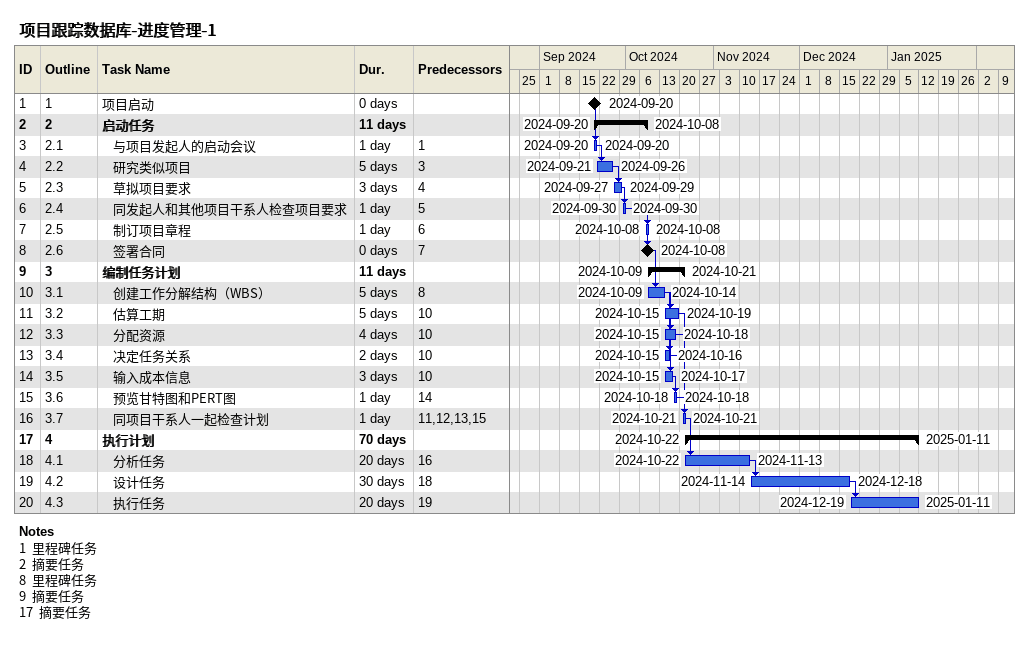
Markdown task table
项目跟踪数据库-进度管理-1

| ID | WBS | Task | Duration | Start | Finish | Predecessors |
|---|---|---|---|---|---|---|
| 1 | 1 | 项目启动 | 0d | 2024-09-20 | 2024-09-20 |  |
| 2 | 2 | **启动任务** | 11d | 2024-09-20 | 2024-10-08 |  |
| 3 | 2.1 | 与项目发起人的启动会议 | 1d | 2024-09-20 | 2024-09-20 | 1 |
| 4 | 2.2 | 研究类似项目 | 5d | 2024-09-21 | 2024-09-26 | 3 |
| 5 | 2.3 | 草拟项目要求 | 3d | 2024-09-27 | 2024-09-29 | 4 |
| 6 | 2.4 | 同发起人和其他项目干系人检查项目要求 | 1d | 2024-09-30 | 2024-09-30 | 5 |
| 7 | 2.5 | 制订项目章程 | 1d | 2024-10-08 | 2024-10-08 | 6 |
| 8 | 2.6 | 签署合同 | 0d | 2024-10-08 | 2024-10-08 | 7 |
| 9 | 3 | **编制任务计划** | 11d | 2024-10-09 | 2024-10-21 |  |
| 10 | 3.1 | 创建工作分解结构（WBS） | 5d | 2024-10-09 | 2024-10-14 | 8 |
| 11 | 3.2 | 估算工期 | 5d | 2024-10-15 | 2024-10-19 | 10 |
| 12 | 3.3 | 分配资源 | 4d | 2024-10-15 | 2024-10-18 | 10 |
| 13 | 3.4 | 决定任务关系 | 2d | 2024-10-15 | 2024-10-16 | 10 |
| 14 | 3.5 | 输入成本信息 | 3d | 2024-10-15 | 2024-10-17 | 10 |
| 15 | 3.6 | 预览甘特图和PERT图 | 1d | 2024-10-18 | 2024-10-18 | 14 |
| 16 | 3.7 | 同项目干系人一起检查计划 | 1d | 2024-10-21 | 2024-10-21 | 11, 12, 13, 15 |
| 17 | 4 | **执行计划** | 70d | 2024-10-22 | 2025-01-11 |  |
| 18 | 4.1 | 分析任务 | 20d | 2024-10-22 | 2024-11-13 | 16 |
| 19 | 4.2 | 设计任务 | 30d | 2024-11-14 | 2024-12-18 | 18 |
| 20 | 4.3 | 执行任务 | 20d | 2024-12-19 | 2025-01-11 | 19 |

Notes
- 1: 里程碑任务
- 2: 摘要任务
- 8: 里程碑任务
- 9: 摘要任务
- 17: 摘要任务
